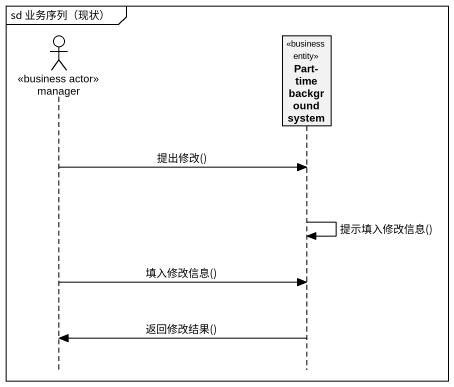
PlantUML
@startuml
mainframe sd 业务序列（现状）
hide footbox
actor manager <<business actor>>
participant "Part-time background system" as Part_time_background_system <<business entity>>

manager -> Part_time_background_system : 提出修改()
Part_time_background_system -> Part_time_background_system : 提示填入修改信息()
manager -> Part_time_background_system : 填入修改信息()
Part_time_background_system -> manager : 返回修改结果()
@enduml
